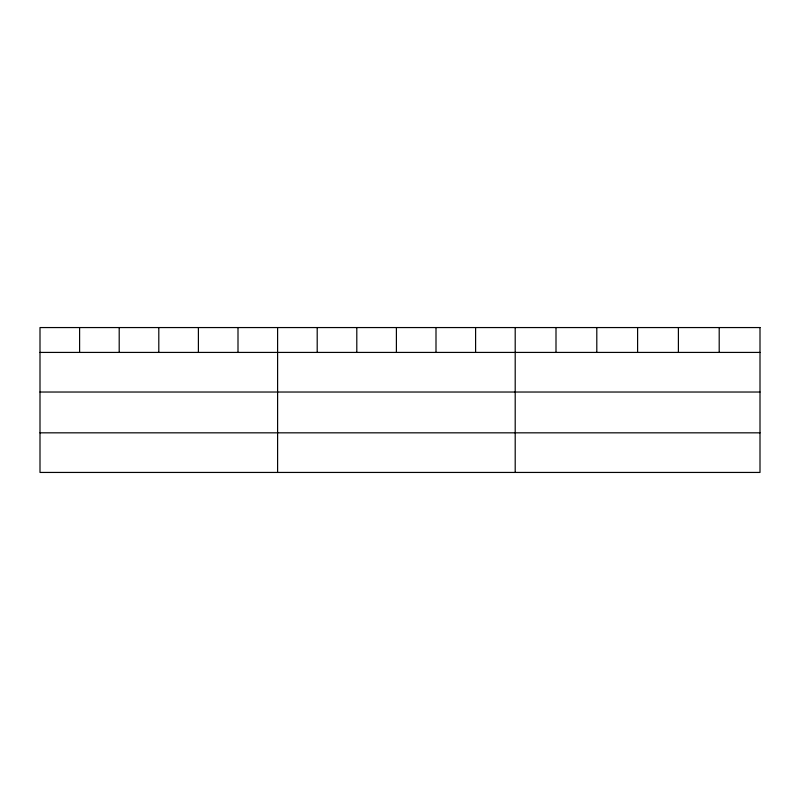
<?xml version="1.0" encoding="UTF-8"?>
<svg xmlns="http://www.w3.org/2000/svg" width="800" height="800" viewBox="0 0 800 800"><rect width="100%" height="100%" fill="white"/><g stroke="black" fill="none" stroke-linecap="round" stroke-linejoin="round"><path stroke-width="1.2" d="M40 352.42L760 352.42M40 392.03L760 392.03M40 432.83L760 432.83M719.2 327.56L719.2 352.42M678.4 327.56L678.4 352.42M637.6 327.56L637.6 352.42M596.8 327.56L596.8 352.42M556 327.56L556 352.42M515.2 327.56L515.2 472.44M475.6 327.56L475.6 352.42M436 327.56L436 352.42M396.4 327.56L396.4 352.42M356.8 327.56L356.8 352.42M317.2 327.56L317.2 352.42M277.6 327.56L277.6 472.44M238 327.56L238 352.42M198.4 327.56L198.4 352.42M158.8 327.56L158.8 352.42M119.2 327.56L119.2 352.42M79.6 327.56L79.6 352.42M760 327.56L40 327.56L40 472.44L760 472.44L760 327.56"/></g></svg>
